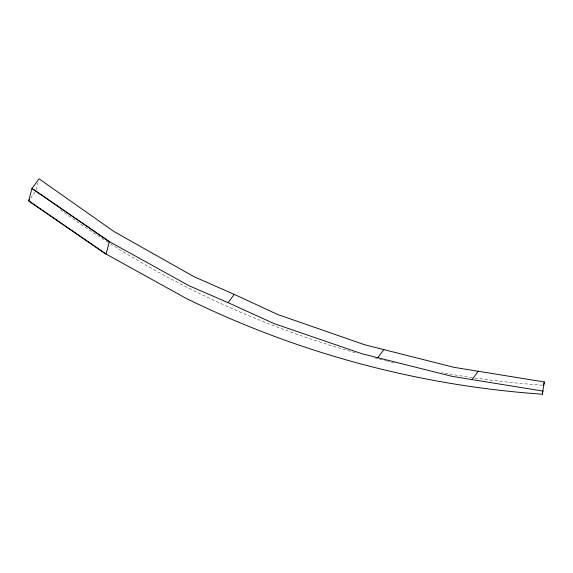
<?xml version="1.0" encoding="UTF-8"?>
<svg xmlns="http://www.w3.org/2000/svg" width="573" height="573" viewBox="0 0 573 573"><rect width="100%" height="100%" fill="white"/><g stroke="black" fill="none" stroke-linecap="round" stroke-linejoin="round"><path stroke-width="0.43" stroke-dasharray="2.87 2.15" d="M36.192 189.556L37.968 182.937M30.677 198.1L35.247 191.898M542.574 385.199A887.355 844.401 15 0 1 473.298 377.765M472.41 377.636A887.355 844.401 15 0 1 441.568 372.593M394.274 362.766A887.355 844.401 15 0 1 388.179 361.312M387.305 361.097A887.355 844.401 15 0 1 372.565 357.387M355.324 352.724A887.355 844.401 15 0 1 110.575 243.897M108.326 242.472A887.355 844.401 15 0 1 60.545 209.926"/><path stroke-width="0.86" d="M542.337 394.195L544.35 381.955L454.024 367.343L364.836 344.81L277.776 314.541L234.221 294.372L193.839 276.601L113.905 231.492L39.071 178.805L31.973 188.453L28.65 200.858L104.716 253.295L185.752 298.175A912.99 868.797 15 0 0 542.337 394.195L542.645 391.76M543.462 385.264L544.35 381.955M29.667 199.483L28.65 200.858L106.041 254.025L109.364 241.62L31.973 188.453L108.039 240.889L189.083 285.769L228.118 302.666L274.009 323.587L361.993 353.763L452.025 376.346L543.168 391.115M228.118 302.666L234.221 294.372M377.965 357.552L383.967 349.394M472.188 379.383L478.34 371.018"/></g></svg>
